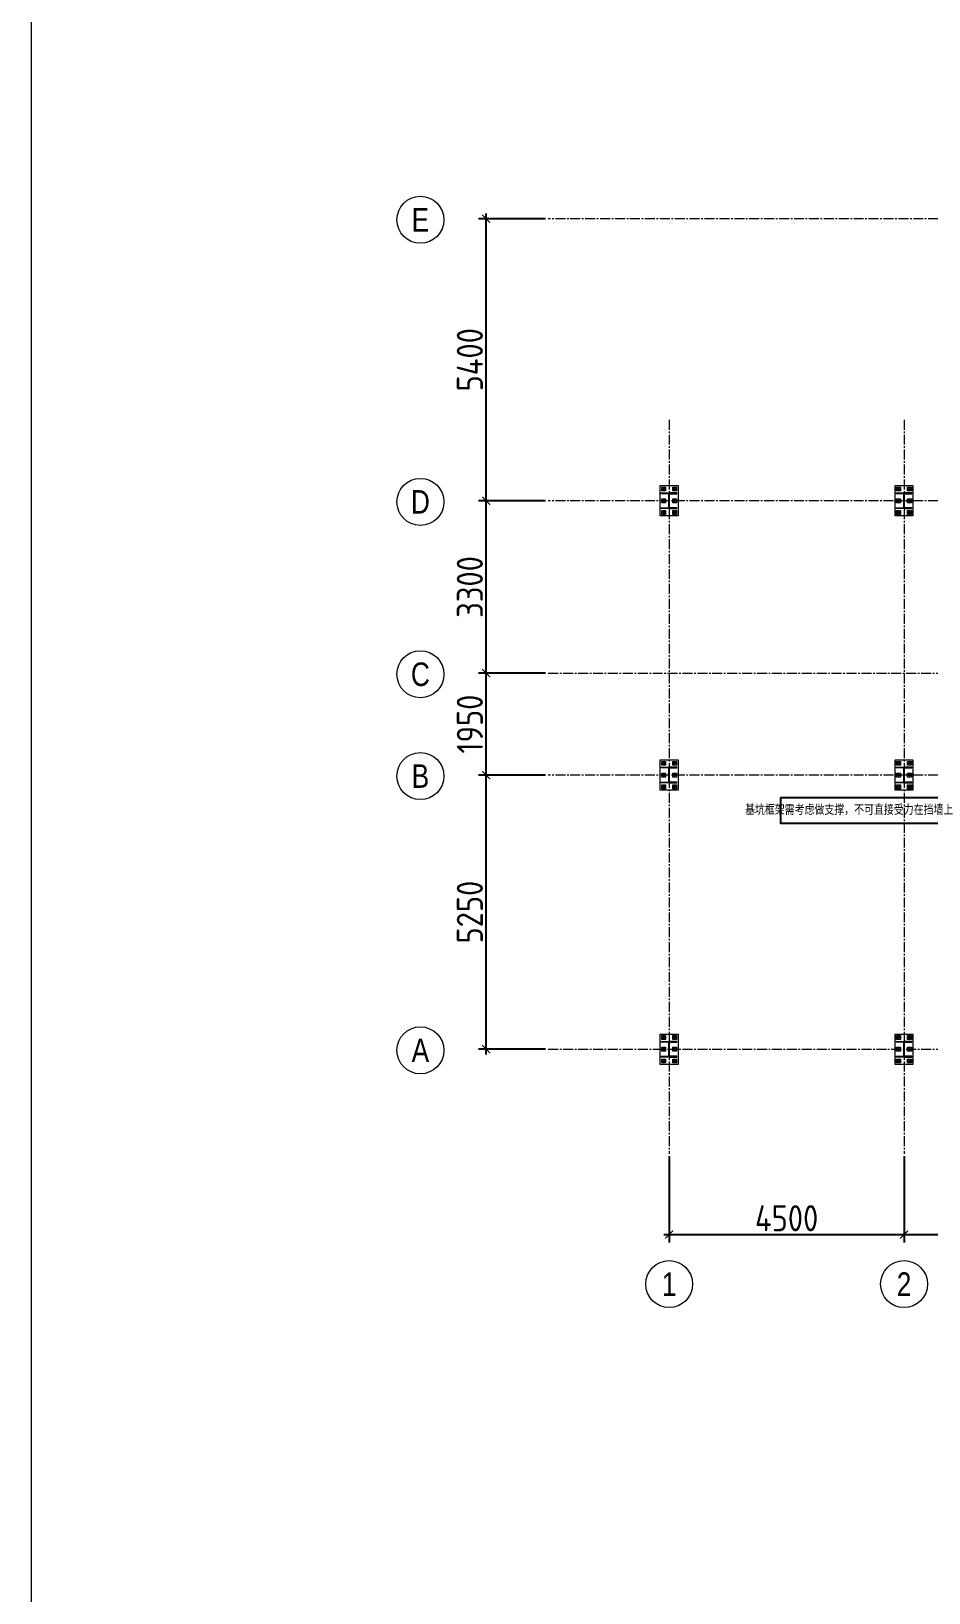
# Model space of a CAD drawing. Header units: millimetres. Extents: x 163705 to 1616509, y 81827 to 302547.
# Drawn here: x 543782 to 560979, y 235757 to 265653 of the extents above; entities that cross this region are included whole.
import ezdxf
from ezdxf.enums import TextEntityAlignment as Align

# ---------------------------------------------------------------- set-up
doc = ezdxf.new("R2010")
doc.units = ezdxf.units.MM
doc.header["$LTSCALE"] = 10
doc.linetypes.add('CENTER2', pattern=[28.575, 19.05, -3.175, 3.175, -3.175])
for name, color, linetype, lineweight in [('1-中心线', 1, 'CENTER2', 0), ('1-图框层', 7, 'Continuous', 0), ('1-护栏', 4, 'Continuous', 18), ('1-文本', 4, 'Continuous', 0), ('1-标注', 3, 'Continuous', 0), ('1-钢构', 6, 'Continuous', 0)]:
    doc.layers.add(name, color=color, linetype=linetype, lineweight=lineweight)
doc.styles.add('ARIAL', font='arial.ttf', dxfattribs={"width": 0.7})
doc.styles.add('HZ', font='gbenor.shx', dxfattribs={"bigfont": 'gbcbig.shx'})
doc.styles.get("Standard").update_dxf_attribs({"font": 'arial.ttf'})
doc.dimstyles.new('100$0', dxfattribs={"dimscale": 100, "dimtxt": 5, "dimasz": 1.5, "dimexe": 1.5, "dimexo": 0.5, "dimtad": 1, "dimdec": 0, "dimdsep": 46, "dimtxsty": 'HZ', "dimblk": 'ARCHTICK', "dimcen": 2.5, "dimdle": 1, "dimclrd": 256, "dimclre": 256, "dimadec": 0, "dimazin": 0, "dimtfac": 1, "dimtdec": 0, "dimtmove": 0, "dimatfit": 3, "dimfxl": 0, "dimarcsym": 0})

# ---------------------------------------------------------------- blocks, each defined once
blk = doc.blocks.new('G$CCDFBE48F')
for p, q in [((20, 425), (20, 440)), ((20, 440), (170, 440)), ((152, 425), (20, 425)), ((24, 515), (106, 515)), ((65, 474), (65, 556)), ((65, 250), (65, 330)), ((165, 168), (165, 412)), ((170, 443), (170, 137)), ((320, 440), (170, 440)), ((175, 168), (175, 412)), ((188, 425), (320, 425)), ((235, 515), (316, 515)), ((275, 474), (275, 556)), ((275, 250), (275, 330)), ((320, 425), (320, 440)), ((20, 140), (20, 155)), ((20, 155), (152, 155)), ((170, 140), (20, 140)), ((24, 290), (106, 290)), ((24, 65), (106, 65)), ((65, 24), (65, 106)), ((170, 140), (320, 140)), ((320, 155), (188, 155)), ((235, 290), (316, 290)), ((235, 65), (316, 65)), ((275, 24), (275, 106)), ((320, 140), (320, 155))]:
    blk.add_line(p, q)
for points in [[(0, 0), (0, 580), (340, 580), (340, 0)], [(28, 478), (28, 552), (102, 552), (102, 478)], [(28, 252), (28, 328), (102, 328), (102, 252)], [(238, 478), (238, 552), (313, 552), (313, 478)], [(238, 252), (238, 328), (313, 328), (313, 252)], [(28, 28), (28, 102), (102, 102), (102, 28)], [(238, 28), (238, 102), (313, 102), (313, 28)]]:
    blk.add_lwpolyline(points, close=True)
for centre in [(65, 515), (65, 290), (275, 515), (275, 290), (65, 65), (275, 65)]:
    blk.add_circle(centre, 18)
for centre, start, end in [((152, 412), 0, 90), ((188, 412), 90, 180), ((152, 168), 270, 0), ((188, 168), 180, 270)]:
    blk.add_arc(centre, 13, start, end)
blk.add_text('HC_SUPERPART', height=0.001).set_placement((170, 140))
blk = doc.blocks.new('_ArchTick')
at = {"const_width": 0.15}
blk.add_lwpolyline([(-0.5, -0.5), (0.5, 0.5)], dxfattribs=at)
blk = doc.blocks.new('*D998')
at = {"layer": '1-标注', "lineweight": -2, "transparency": 16777216}
for p, q in [((556005, 244113), (556005, 242466)), ((560505, 244113), (560505, 242466)), ((555905, 242616), (560605, 242616))]:
    blk.add_line(p, q, dxfattribs=at)
at = {"layer": 'Defpoints', "color": 0, "transparency": 16777216}
for p in [(556005, 244163), (560505, 244163), (560505, 242616)]:
    blk.add_point(p, dxfattribs=at)
at = {"layer": '1-标注', "lineweight": -2, "transparency": 16777216, "xscale": 150, "yscale": 150, "zscale": 150, "rotation": 180}
blk.add_blockref('_ArchTick', (556005, 242616), dxfattribs=at)
at = {"layer": '1-标注', "lineweight": -2, "transparency": 16777216, "xscale": 150, "yscale": 150, "zscale": 150}
blk.add_blockref('_ArchTick', (560505, 242616), dxfattribs=at)
at = {"layer": '1-标注', "color": 0, "transparency": 16777216, "insert": (558255, 242928), "char_height": 500, "attachment_point": 5, "style": 'HZ'}
blk.add_mtext('4500', dxfattribs=at)
blk = doc.blocks.new('*D999')
at = {"layer": '1-标注', "lineweight": -2, "transparency": 16777216}
for p, q in [((560505, 244113), (560505, 242466)), ((564005, 244113), (564005, 242466)), ((560405, 242616), (564105, 242616))]:
    blk.add_line(p, q, dxfattribs=at)
at = {"layer": 'Defpoints', "color": 0, "transparency": 16777216}
for p in [(560505, 244163), (564005, 244163), (564005, 242616)]:
    blk.add_point(p, dxfattribs=at)
at = {"layer": '1-标注', "lineweight": -2, "transparency": 16777216, "xscale": 150, "yscale": 150, "zscale": 150, "rotation": 180}
blk.add_blockref('_ArchTick', (560505, 242616), dxfattribs=at)
at = {"layer": '1-标注', "lineweight": -2, "transparency": 16777216, "xscale": 150, "yscale": 150, "zscale": 150}
blk.add_blockref('_ArchTick', (564005, 242616), dxfattribs=at)
at = {"layer": '1-标注', "color": 0, "transparency": 16777216, "insert": (562255, 242928), "char_height": 500, "attachment_point": 5, "style": 'HZ'}
blk.add_mtext('3500', dxfattribs=at)
blk = doc.blocks.new('*D1012')
at = {"layer": '1-标注', "lineweight": -2, "transparency": 16777216}
for p, q in [((552499, 246063), (552499, 251513)), ((553638, 251413), (552349, 251413)), ((553638, 246163), (552349, 246163))]:
    blk.add_line(p, q, dxfattribs=at)
at = {"layer": 'Defpoints', "color": 0, "transparency": 16777216}
for p in [(552499, 251413), (553688, 251413), (553688, 246163)]:
    blk.add_point(p, dxfattribs=at)
at = {"layer": '1-标注', "lineweight": -2, "transparency": 16777216, "xscale": 150, "yscale": 150, "zscale": 150}
for p, rotation in [((552499, 251413), 90), ((552499, 246163), 270)]:
    blk.add_blockref('_ArchTick', p, dxfattribs=dict(at, rotation=rotation))
at = {"layer": '1-标注', "color": 0, "transparency": 16777216, "insert": (552186, 248788), "char_height": 500, "attachment_point": 5, "rotation": 90, "style": 'HZ'}
blk.add_mtext('5250', dxfattribs=at)
blk = doc.blocks.new('*D1013')
at = {"layer": '1-标注', "lineweight": -2, "transparency": 16777216}
for p, q in [((553638, 253363), (552349, 253363)), ((552499, 251313), (552499, 253463)), ((553638, 251413), (552349, 251413))]:
    blk.add_line(p, q, dxfattribs=at)
at = {"layer": 'Defpoints', "color": 0, "transparency": 16777216}
for p in [(552499, 253363), (553688, 253363), (553688, 251413)]:
    blk.add_point(p, dxfattribs=at)
at = {"layer": '1-标注', "lineweight": -2, "transparency": 16777216, "xscale": 150, "yscale": 150, "zscale": 150}
for p, rotation in [((552499, 253363), 90), ((552499, 251413), 270)]:
    blk.add_blockref('_ArchTick', p, dxfattribs=dict(at, rotation=rotation))
at = {"layer": '1-标注', "color": 0, "transparency": 16777216, "insert": (552186, 252388), "char_height": 500, "attachment_point": 5, "rotation": 90, "style": 'HZ'}
blk.add_mtext('1950', dxfattribs=at)
blk = doc.blocks.new('*D1014')
at = {"layer": '1-标注', "lineweight": -2, "transparency": 16777216}
for p, q in [((553638, 262063), (552349, 262063)), ((552499, 256563), (552499, 262163)), ((553638, 256663), (552349, 256663))]:
    blk.add_line(p, q, dxfattribs=at)
at = {"layer": 'Defpoints', "color": 0, "transparency": 16777216}
for p in [(552499, 262063), (553688, 262063), (553688, 256663)]:
    blk.add_point(p, dxfattribs=at)
at = {"layer": '1-标注', "lineweight": -2, "transparency": 16777216, "xscale": 150, "yscale": 150, "zscale": 150}
for p, rotation in [((552499, 262063), 90), ((552499, 256663), 270)]:
    blk.add_blockref('_ArchTick', p, dxfattribs=dict(at, rotation=rotation))
at = {"layer": '1-标注', "color": 0, "transparency": 16777216, "insert": (552186, 259363), "char_height": 500, "attachment_point": 5, "rotation": 90, "style": 'HZ'}
blk.add_mtext('5400', dxfattribs=at)
blk = doc.blocks.new('*D1015')
at = {"layer": '1-标注', "lineweight": -2, "transparency": 16777216}
for p, q in [((553638, 256663), (552349, 256663)), ((552499, 253263), (552499, 256763)), ((553638, 253363), (552349, 253363))]:
    blk.add_line(p, q, dxfattribs=at)
at = {"layer": 'Defpoints', "color": 0, "transparency": 16777216}
for p in [(552499, 256663), (553688, 256663), (553688, 253363)]:
    blk.add_point(p, dxfattribs=at)
at = {"layer": '1-标注', "lineweight": -2, "transparency": 16777216, "xscale": 150, "yscale": 150, "zscale": 150}
for p, rotation in [((552499, 256663), 90), ((552499, 253363), 270)]:
    blk.add_blockref('_ArchTick', p, dxfattribs=dict(at, rotation=rotation))
at = {"layer": '1-标注', "color": 0, "transparency": 16777216, "insert": (552186, 255013), "char_height": 500, "attachment_point": 5, "rotation": 90, "style": 'HZ'}
blk.add_mtext('3300', dxfattribs=at)

msp = doc.modelspace()

# ---------------------------------------------------------------- linework, layer by layer
msp.add_lwpolyline([(561784.866, 250974.39), (558134.55, 250974.39), (558134.55, 250489.965), (561784.866, 250489.965), (561784.866, 250561.182), (562394.086, 250963.693), (561784.866, 250735.164), (561784.866, 250974.39)])
at = {"layer": '1-中心线'}
for p, q in [((580304.942, 262062.835), (553688.441, 262062.835)), ((556004.592, 258213.929), (556004.592, 244162.703)), ((560504.592, 258213.929), (560504.592, 244162.703)), ((580304.942, 256662.835), (553688.441, 256662.835)), ((553688.441, 253362.835), (632304.867, 253362.835)), ((580304.942, 251412.835), (553688.441, 251412.835)), ((553688.441, 246162.835), (632314.867, 246162.835))]:
    msp.add_line(p, q, dxfattribs=at)
at = {"layer": '1-图框层'}
msp.add_lwpolyline([(543782.27, 285950.728), (543782.27, 219210.52), (637497.615, 219210.52), (637497.615, 285950.728), (543782.27, 285950.728)], dxfattribs=at)
at = {"layer": '1-护栏'}
for centre in [(551238.6, 262042.37), (551238.6, 256642.37), (551238.6, 253342.37), (551238.6, 251392.37), (551238.6, 246142.37), (556004.592, 241665.997), (560504.592, 241665.997)]:
    msp.add_circle(centre, 450, dxfattribs=at)

# ---------------------------------------------------------------- block references
at = {"layer": '1-钢构'}
for p in [(555834.592, 256372.835), (560334.592, 256372.835), (555834.592, 251122.835), (560334.592, 251122.835), (555834.592, 245872.835), (560334.592, 245872.835)]:
    msp.add_blockref('G$CCDFBE48F', p, dxfattribs=at)

# ---------------------------------------------------------------- texts
at = {"layer": '1-护栏', "style": 'ARIAL', "width": 0.8}
for s, p in [('E', (551238.6, 262042.37)), ('D', (551238.6, 256642.37)), ('C', (551238.6, 253342.37)), ('B', (551238.6, 251392.37)), ('A', (551238.6, 246142.37)), ('1', (556004.592, 241665.997)), ('2', (560504.592, 241665.997))]:
    msp.add_text(s, height=450, dxfattribs=at).set_placement(p, align=Align.MIDDLE_CENTER)
at = {"layer": '1-文本', "style": 'HZ'}
msp.add_text('基坑框架需考虑做支撑，不可直接受力在挡墙上', height=200, dxfattribs=at).set_placement((561448.506, 250648.678), align=Align.RIGHT)

# ---------------------------------------------------------------- dimensions: what is measured, and where the dimension line sits
at = {"layer": '1-标注'}
for base, p1, p2, picture, middle in [((552498.58, 262062.835), (553688.441, 256662.835), (553688.441, 262062.835), '*D1014', (552186.08, 259362.835)), ((552498.58, 256662.835), (553688.441, 253362.835), (553688.441, 256662.835), '*D1015', (552186.08, 255012.835)), ((552498.58, 253362.835), (553688.441, 251412.835), (553688.441, 253362.835), '*D1013', (552186.08, 252387.835)), ((552498.58, 251412.835), (553688.441, 246162.835), (553688.441, 251412.835), '*D1012', (552186.08, 248787.835))]:
    dim = msp.add_linear_dim(base=base, p1=p1, p2=p2, angle=90, dimstyle='100$0', override={"dimtol": 0, "dimlim": 0, "dimtdec": 8, "dimtix": 1}, dxfattribs=at)
    dim.commit()
    dim.dimension.update_dxf_attribs({"geometry": picture, "text_midpoint": middle})
for base, p1, p2, override, picture, middle in [((560504.592, 242615.997), (556004.592, 244162.703), (560504.592, 244162.703), {"dimtix": 1}, '*D998', (558254.592, 242928.497)), ((564004.592, 242615.997), (560504.592, 244162.703), (564004.592, 244162.703), {"dimtol": 0, "dimlim": 0, "dimtdec": 8, "dimtix": 1}, '*D999', (562254.592, 242928.497))]:
    dim = msp.add_linear_dim(base=base, p1=p1, p2=p2, dimstyle='100$0', override=override, dxfattribs=at)
    dim.commit()
    dim.dimension.update_dxf_attribs({"geometry": picture, "text_midpoint": middle})

doc.saveas('drawing.dxf')
